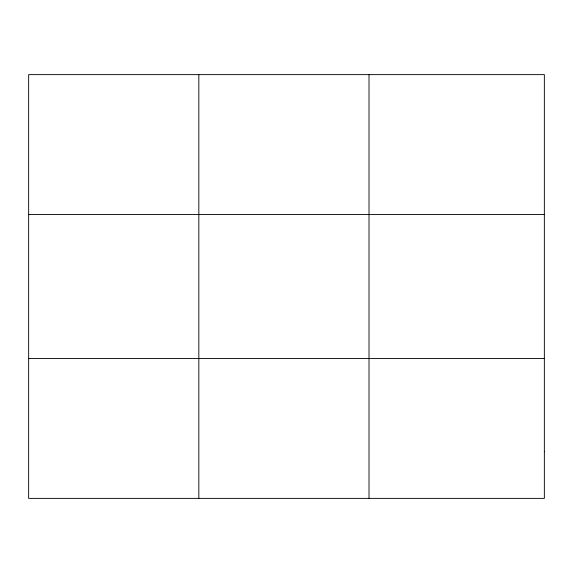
<?xml version="1.0" encoding="UTF-8"?>
<svg xmlns="http://www.w3.org/2000/svg" width="573" height="573" viewBox="0 0 573 573"><rect width="100%" height="100%" fill="white"/><g stroke="black" fill="none" stroke-linecap="round" stroke-linejoin="round"><path stroke-width="0.86" d="M198.831 74.626L198.831 498.374M369.012 74.626L369.012 498.374M28.65 214.467L544.35 214.467M28.65 358.533L544.35 358.533M544.35 451.76L544.35 498.374L28.65 498.374L28.65 74.626L544.35 74.626L544.35 451.76"/></g></svg>
